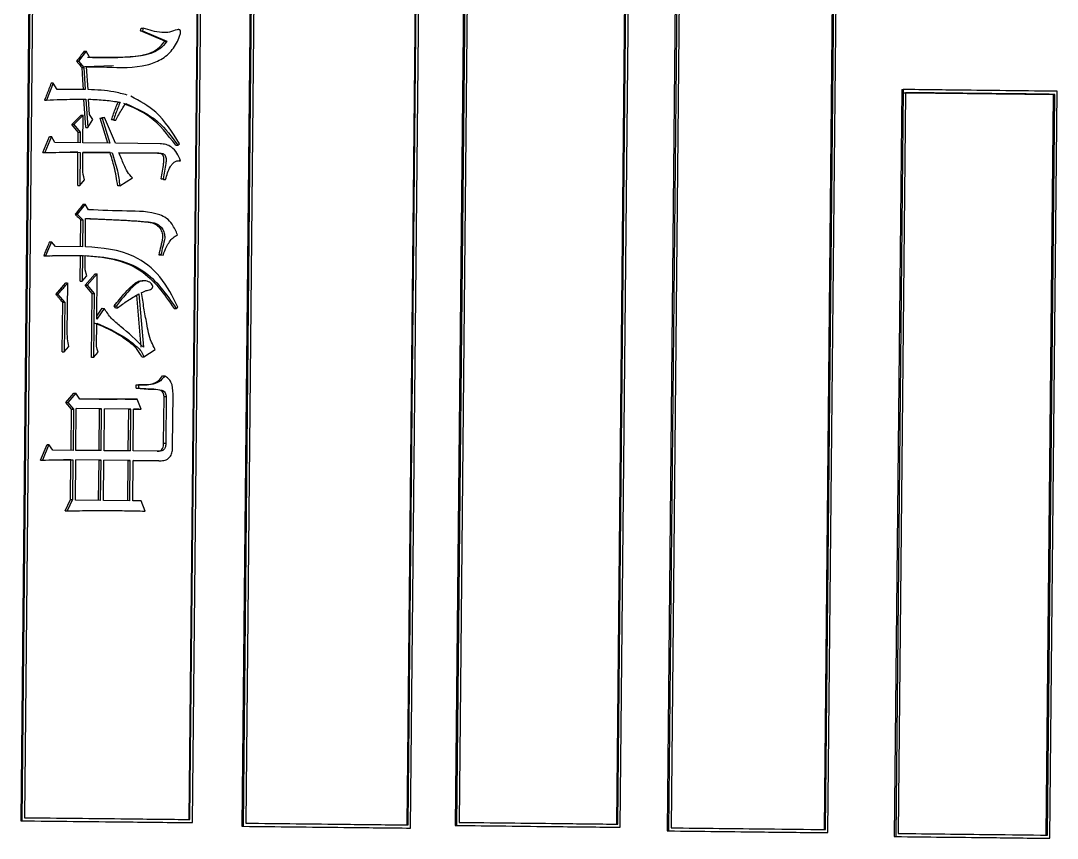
# Model space of a CAD drawing. Header units: millimetres. Extents: x 2448 to 4397, y 790 to 2168.
# Drawn here: x 3180.53 to 3195.5, y 997.45 to 1009.25 of the extents above; entities that cross this region are included whole.
import ezdxf

# ---------------------------------------------------------------- set-up
doc = ezdxf.new("R2010")
doc.units = ezdxf.units.MM

msp = doc.modelspace()

# ---------------------------------------------------------------- linework, layer by layer
at = {"color": 7, "linetype": 'Continuous', "lineweight": 25}
for p, q in [((3180.729, 1017.482), (3180.533, 997.698)), ((3180.743, 1017.482), (3180.547, 997.698)), ((3180.781, 1017.436), (3180.586, 997.743)), ((3183.156, 1017.411), (3182.961, 997.717)), ((3182.976, 997.717), (3183.171, 1017.411)), ((3183.014, 997.672), (3183.21, 1017.455)), ((3183.922, 1017.403), (3183.726, 997.619)), ((3183.939, 1017.403), (3183.743, 997.619)), ((3183.976, 1017.357), (3183.781, 997.663)), ((3186.161, 997.593), (3186.357, 1017.376)), ((3187.001, 1017.414), (3186.805, 997.631)), ((3187.02, 1017.414), (3186.824, 997.631)), ((3187.056, 1017.369), (3186.861, 997.675)), ((3189.188, 997.605), (3189.383, 1017.388)), ((3186.301, 1017.332), (3186.106, 997.638)), ((3186.124, 997.638), (3186.319, 1017.332)), ((3189.327, 1017.344), (3189.132, 997.65)), ((3189.152, 997.65), (3189.347, 1017.344)), ((3190.059, 1017.336), (3189.863, 997.552)), ((3190.08, 1017.336), (3189.884, 997.552)), ((3190.115, 1017.29), (3189.92, 997.597)), ((3192.324, 1017.266), (3192.129, 997.572)), ((3192.151, 997.572), (3192.346, 1017.266)), ((3192.186, 997.527), (3192.382, 1017.31)), ((3182.26, 1009.101), (3182.269, 1009.14)), ((3182.269, 1009.14), (3182.299, 1009.14)), ((3182.299, 1009.14), (3182.29, 1009.101)), ((3182.612, 1008.951), (3182.26, 1009.101)), ((3182.29, 1009.101), (3182.643, 1008.951)), ((3182.612, 1008.951), (3182.643, 1008.951)), ((3181.478, 1008.808), (3181.368, 1008.663)), ((3181.526, 1008.72), (3181.478, 1008.808)), ((3181.368, 1008.663), (3181.442, 1008.575)), ((3181.442, 1008.575), (3181.464, 1008.253)), ((3181.873, 1008.595), (3181.454, 1008.584)), ((3181.505, 1008.253), (3181.484, 1008.584)), ((3181, 1008.346), (3180.906, 1008.103)), ((3181.057, 1008.257), (3181, 1008.346)), ((3181.464, 1008.253), (3181.057, 1008.257)), ((3193.25, 1008.255), (3193.143, 997.471)), ((3193.272, 1008.255), (3193.165, 997.471)), ((3193.25, 1008.255), (3193.272, 1008.255)), ((3195.389, 997.446), (3195.496, 1008.23)), ((3180.878, 1008.103), (3180.906, 1008.103)), ((3181.471, 1007.708), (3181.442, 1008.117)), ((3181.471, 1008.117), (3181.5, 1007.707)), ((3181.526, 1007.892), (3181.512, 1008.116)), ((3181.937, 1008.073), (3181.895, 1008.078)), ((3193.307, 1008.209), (3193.201, 997.515)), ((3195.437, 1008.185), (3195.331, 997.491)), ((3195.356, 997.491), (3195.461, 1008.185)), ((3195.437, 1008.185), (3195.461, 1008.185)), ((3181.937, 1008.073), (3181.967, 1008.072)), ((3181.272, 1007.749), (3181.406, 1007.883)), ((3181.435, 1007.883), (3181.301, 1007.749)), ((3181.431, 1007.484), (3181.435, 1007.883)), ((3181.5, 1007.707), (3181.575, 1007.823)), ((3181.575, 1007.823), (3181.526, 1007.892)), ((3181.679, 1007.842), (3181.712, 1007.851)), ((3181.791, 1007.48), (3181.679, 1007.842)), ((3181.741, 1007.851), (3181.708, 1007.842)), ((3181.708, 1007.842), (3181.82, 1007.48)), ((3181.903, 1007.479), (3181.741, 1007.851)), ((3181.876, 1007.81), (3181.844, 1007.82)), ((3181.873, 1007.82), (3181.906, 1007.81)), ((3181.362, 1007.641), (3181.272, 1007.749)), ((3181.301, 1007.749), (3181.391, 1007.64)), ((3181.361, 1007.485), (3181.362, 1007.641)), ((3181.391, 1007.64), (3181.39, 1007.485)), ((3180.854, 1007.344), (3180.947, 1007.577)), ((3180.976, 1007.577), (3180.882, 1007.344)), ((3181.025, 1007.489), (3180.976, 1007.577)), ((3181.39, 1007.485), (3181.025, 1007.489)), ((3181.82, 1007.48), (3181.431, 1007.484)), ((3182.546, 1007.472), (3181.903, 1007.479)), ((3181.359, 1007.349), (3181.244, 1007.349)), ((3181.355, 1006.871), (3181.359, 1007.349)), ((3181.359, 1007.349), (3181.389, 1007.348)), ((3181.389, 1007.348), (3181.384, 1006.871)), ((3181.427, 1007.066), (3181.43, 1007.348)), ((3181.822, 1007.344), (3181.43, 1007.348)), ((3181.43, 1007.348), (3181.852, 1007.343)), ((3181.822, 1007.344), (3181.852, 1007.343)), ((3182.506, 1007.336), (3181.951, 1007.342)), ((3181.951, 1007.342), (3182.537, 1007.336)), ((3182.506, 1007.336), (3182.537, 1007.336)), ((3182.77, 1007.45), (3182.801, 1007.45)), ((3182.801, 1007.45), (3182.826, 1007.469)), ((3181.384, 1006.871), (3181.451, 1006.949)), ((3181.963, 1006.865), (3182.145, 1006.98)), ((3182.593, 1006.956), (3182.56, 1006.966)), ((3182.591, 1006.966), (3182.623, 1006.956)), ((3182.593, 1006.956), (3182.623, 1006.956)), ((3181.355, 1006.871), (3181.384, 1006.871)), ((3181.963, 1006.865), (3181.933, 1006.866)), ((3181.464, 1006.598), (3181.346, 1006.453)), ((3181.513, 1006.52), (3181.464, 1006.598)), ((3181.346, 1006.453), (3181.429, 1006.374)), ((3181.396, 1005.985), (3181.399, 1006.374)), ((3181.399, 1006.374), (3181.429, 1006.374)), ((3181.429, 1006.374), (3181.425, 1005.985)), ((3181.466, 1005.985), (3181.47, 1006.394)), ((3180.977, 1006.058), (3180.892, 1005.854)), ((3181.035, 1005.989), (3180.977, 1006.058)), ((3181.425, 1005.985), (3181.035, 1005.989)), ((3180.864, 1005.854), (3180.892, 1005.854)), ((3181.391, 1005.489), (3181.394, 1005.859)), ((3181.394, 1005.859), (3181.423, 1005.858)), ((3181.423, 1005.858), (3181.42, 1005.488)), ((3181.463, 1005.654), (3181.465, 1005.858)), ((3182.557, 1005.866), (3182.525, 1005.866)), ((3182.527, 1005.866), (3182.557, 1005.866)), ((3182.556, 1005.866), (3182.588, 1005.865)), ((3182.557, 1005.866), (3182.588, 1005.865)), ((3181.42, 1005.488), (3181.487, 1005.566)), ((3181.487, 1005.566), (3181.463, 1005.654)), ((3181.465, 1005.429), (3181.607, 1005.593)), ((3181.636, 1005.593), (3181.494, 1005.429)), ((3181.63, 1004.941), (3181.636, 1005.593)), ((3181.041, 1005.298), (3181.183, 1005.462)), ((3181.205, 1004.741), (3181.212, 1005.461)), ((3181.391, 1005.489), (3181.42, 1005.488)), ((3181.563, 1005.312), (3181.465, 1005.429)), ((3181.494, 1005.429), (3181.592, 1005.311)), ((3182.322, 1005.493), (3182.291, 1005.493)), ((3181.041, 1005.298), (3181.07, 1005.297)), ((3181.07, 1005.297), (3181.168, 1005.18)), ((3181.553, 1004.387), (3181.563, 1005.312)), ((3181.592, 1005.311), (3181.583, 1004.387)), ((3182.273, 1004.535), (3182.208, 1005.287)), ((3182.236, 1005.305), (3182.303, 1004.535)), ((3181.132, 1004.469), (3181.139, 1005.18)), ((3181.168, 1005.18), (3181.161, 1004.469)), ((3181.63, 1004.983), (3181.709, 1005.096)), ((3181.739, 1005.095), (3181.63, 1004.941)), ((3181.709, 1005.096), (3181.739, 1005.095)), ((3181.899, 1005.103), (3181.883, 1005.133)), ((3181.913, 1005.133), (3181.929, 1005.103)), ((3182.778, 1005.094), (3182.802, 1005.113)), ((3181.626, 1004.552), (3181.629, 1004.883)), ((3181.161, 1004.469), (3181.228, 1004.546)), ((3182.31, 1004.398), (3182.475, 1004.503)), ((3181.132, 1004.469), (3181.161, 1004.469)), ((3181.583, 1004.387), (3181.65, 1004.464)), ((3182.581, 1004.123), (3182.612, 1004.122)), ((3182.201, 1003.942), (3182.201, 1003.99)), ((3182.201, 1003.99), (3182.232, 1003.99)), ((3182.201, 1003.942), (3182.231, 1003.942)), ((3182.232, 1003.99), (3182.231, 1003.942)), ((3181.183, 1003.738), (3181.3, 1003.873)), ((3181.265, 1003.64), (3181.183, 1003.738)), ((3181.329, 1003.873), (3181.212, 1003.738)), ((3181.212, 1003.738), (3181.294, 1003.64)), ((3181.386, 1003.785), (3181.329, 1003.873)), ((3182.269, 1003.639), (3182.213, 1003.786)), ((3182.596, 1003.149), (3182.603, 1003.821)), ((3182.633, 1003.821), (3182.627, 1003.149)), ((3182.725, 1003.099), (3182.733, 1003.858)), ((3181.259, 1003.046), (3181.265, 1003.64)), ((3181.294, 1003.64), (3181.288, 1003.046)), ((3181.329, 1003.046), (3181.335, 1003.649)), ((3181.7, 1003.645), (3181.335, 1003.649)), ((3181.67, 1003.645), (3181.335, 1003.649)), ((3181.664, 1003.042), (3181.67, 1003.645)), ((3181.67, 1003.645), (3181.7, 1003.645)), ((3181.694, 1003.042), (3181.7, 1003.645)), ((3181.735, 1003.041), (3181.741, 1003.645)), ((3182.121, 1003.641), (3181.741, 1003.645)), ((3182.091, 1003.641), (3181.741, 1003.645)), ((3182.085, 1003.037), (3182.091, 1003.641)), ((3182.091, 1003.641), (3182.121, 1003.641)), ((3182.115, 1003.037), (3182.121, 1003.641)), ((3182.156, 1003.037), (3182.162, 1003.64)), ((3182.239, 1003.639), (3182.162, 1003.64)), ((3182.162, 1003.64), (3182.269, 1003.639)), ((3182.239, 1003.639), (3182.269, 1003.639)), ((3182.596, 1003.149), (3182.627, 1003.149)), ((3180.818, 1002.905), (3180.912, 1003.128)), ((3180.94, 1003.128), (3180.847, 1002.905)), ((3180.998, 1003.049), (3180.94, 1003.128)), ((3181.288, 1003.046), (3180.998, 1003.049)), ((3181.694, 1003.042), (3181.329, 1003.046)), ((3182.115, 1003.037), (3181.735, 1003.041)), ((3182.535, 1003.033), (3182.156, 1003.037)), ((3180.991, 1002.909), (3181.011, 1002.909)), ((3181.258, 1002.91), (3181.152, 1002.91)), ((3181.252, 1002.336), (3181.258, 1002.91)), ((3181.287, 1002.91), (3181.281, 1002.335)), ((3181.322, 1002.325), (3181.328, 1002.909)), ((3181.692, 1002.906), (3181.328, 1002.909)), ((3181.663, 1002.906), (3181.328, 1002.909)), ((3181.657, 1002.322), (3181.663, 1002.906)), ((3181.663, 1002.906), (3181.692, 1002.906)), ((3181.686, 1002.321), (3181.692, 1002.906)), ((3181.728, 1002.321), (3181.734, 1002.905)), ((3182.114, 1002.901), (3181.734, 1002.905)), ((3182.083, 1002.901), (3181.734, 1002.905)), ((3182.078, 1002.317), (3182.083, 1002.901)), ((3182.083, 1002.901), (3182.114, 1002.901)), ((3182.108, 1002.317), (3182.114, 1002.901)), ((3182.149, 1002.316), (3182.155, 1002.901)), ((3182.155, 1002.901), (3182.558, 1002.896)), ((3182.528, 1002.896), (3182.155, 1002.9)), ((3182.528, 1002.896), (3182.558, 1002.896)), ((3181.176, 1002.171), (3181.252, 1002.336)), ((3181.281, 1002.335), (3181.205, 1002.171)), ((3181.252, 1002.336), (3181.281, 1002.335)), ((3181.686, 1002.321), (3181.322, 1002.325)), ((3182.108, 1002.317), (3181.728, 1002.321)), ((3182.273, 1002.315), (3182.149, 1002.316)), ((3182.329, 1002.169), (3182.273, 1002.315)), ((3182.299, 1002.169), (3182.329, 1002.169)), ((3180.533, 997.698), (3182.998, 997.672)), ((3182.998, 997.672), (3183.014, 997.672)), ((3183.726, 997.619), (3186.143, 997.593)), ((3186.805, 997.631), (3189.167, 997.605)), ((3186.805, 997.631), (3186.824, 997.631)), ((3189.167, 997.605), (3189.188, 997.605)), ((3186.143, 997.593), (3186.161, 997.593)), ((3189.863, 997.552), (3192.164, 997.527)), ((3192.164, 997.527), (3192.186, 997.527)), ((3193.143, 997.471), (3195.365, 997.446)), ((3195.365, 997.446), (3195.389, 997.446))]:
    msp.add_line(p, q, dxfattribs=at)
at = {"color": 7, "linetype": 'Continuous', "lineweight": 25, "flags": 128}
for points in [[(3182.26, 1009.101), (3182.277, 1009.101), (3182.29, 1009.101)], [(3181.448, 1008.808), (3181.465, 1008.808), (3181.478, 1008.808)], [(3181.339, 1008.663), (3181.356, 1008.663), (3181.368, 1008.663)], [(3181.413, 1008.575), (3181.419, 1008.485), (3181.425, 1008.395), (3181.435, 1008.253)], [(3181.413, 1008.575), (3181.429, 1008.575), (3181.442, 1008.575)], [(3181, 1008.346), (3180.984, 1008.346), (3180.972, 1008.346)], [(3181.406, 1007.883), (3181.422, 1007.883), (3181.435, 1007.883)], [(3181.679, 1007.842), (3181.695, 1007.842), (3181.708, 1007.842)], [(3181.712, 1007.851), (3181.728, 1007.851), (3181.741, 1007.851)], [(3181.844, 1007.82), (3181.86, 1007.82), (3181.873, 1007.82)], [(3181.876, 1007.81), (3181.893, 1007.81), (3181.906, 1007.81)], [(3181.272, 1007.749), (3181.289, 1007.749), (3181.301, 1007.749)], [(3181.362, 1007.641), (3181.379, 1007.641), (3181.391, 1007.64)], [(3181.471, 1007.708), (3181.487, 1007.708), (3181.5, 1007.707)], [(3180.947, 1007.577), (3180.963, 1007.577), (3180.976, 1007.577)], [(3180.854, 1007.344), (3180.87, 1007.344), (3180.882, 1007.344)], [(3182.809, 1007.226), (3182.818, 1007.226), (3182.827, 1007.226), (3182.84, 1007.226)], [(3181.451, 1006.949), (3181.442, 1006.993), (3181.435, 1007.029), (3181.427, 1007.066)], [(3182.56, 1006.966), (3182.572, 1006.966), (3182.581, 1006.966), (3182.591, 1006.966)], [(3181.435, 1006.598), (3181.451, 1006.598), (3181.464, 1006.598)], [(3181.318, 1006.453), (3181.334, 1006.453), (3181.346, 1006.453)], [(3180.949, 1006.058), (3180.965, 1006.058), (3180.977, 1006.058)], [(3181.607, 1005.593), (3181.623, 1005.593), (3181.636, 1005.593)], [(3181.183, 1005.462), (3181.2, 1005.462), (3181.212, 1005.461)], [(3181.465, 1005.429), (3181.481, 1005.429), (3181.494, 1005.429)], [(3181.563, 1005.312), (3181.579, 1005.311), (3181.592, 1005.311)], [(3181.168, 1005.18), (3181.152, 1005.18), (3181.139, 1005.18)], [(3181.883, 1005.133), (3181.894, 1005.133), (3181.903, 1005.133), (3181.913, 1005.133)], [(3181.899, 1005.103), (3181.916, 1005.103), (3181.929, 1005.103)], [(3182.747, 1005.094), (3182.758, 1005.094), (3182.768, 1005.094), (3182.778, 1005.094)], [(3181.65, 1004.464), (3181.638, 1004.508), (3181.626, 1004.552)], [(3181.583, 1004.387), (3181.566, 1004.387), (3181.553, 1004.387)], [(3182.279, 1004.398), (3182.287, 1004.398), (3182.295, 1004.398), (3182.31, 1004.398)], [(3181.183, 1003.738), (3181.199, 1003.738), (3181.212, 1003.738)], [(3181.3, 1003.873), (3181.316, 1003.873), (3181.329, 1003.873)], [(3182.183, 1003.786), (3182.2, 1003.786), (3182.213, 1003.786)], [(3182.603, 1003.821), (3182.618, 1003.821), (3182.633, 1003.821)], [(3181.265, 1003.64), (3181.281, 1003.64), (3181.294, 1003.64)], [(3180.912, 1003.128), (3180.928, 1003.128), (3180.94, 1003.128)], [(3180.818, 1002.905), (3180.834, 1002.905), (3180.847, 1002.905)], [(3181.176, 1002.171), (3181.192, 1002.171), (3181.205, 1002.171)], [(3180.533, 997.698), (3180.541, 997.698), (3180.547, 997.698)], [(3183.726, 997.619), (3183.735, 997.619), (3183.743, 997.619)], [(3189.863, 997.552), (3189.875, 997.552), (3189.884, 997.552)], [(3193.143, 997.471), (3193.155, 997.471), (3193.165, 997.471)]]:
    msp.add_lwpolyline(points, dxfattribs=at)
at = {"color": 7, "linetype": 'Continuous', "lineweight": 25}
for points, knots in [([(3181.484, 1008.584), (3181.581, 1008.583), (3181.872, 1008.579), (3182.241, 1008.559), (3182.562, 1008.678), (3182.731, 1008.821), (3182.81, 1008.97), (3182.839, 1009.065), (3182.84, 1009.094), (3182.837, 1009.106), (3182.833, 1009.113), (3182.826, 1009.118), (3182.812, 1009.121), (3182.762, 1009.113), (3182.684, 1009.076), (3182.513, 1009.075), (3182.388, 1009.113), (3182.299, 1009.14)], [0, 0, 0, 0, 0.135842, 0.407887, 0.507258, 0.605791, 0.704384, 0.728235, 0.737085, 0.740971, 0.7449, 0.748296, 0.752624, 0.764537, 0.817613, 0.871305, 1, 1, 1, 1]), ([(3181.497, 1008.72), (3181.692, 1008.717), (3181.987, 1008.712), (3182.331, 1008.747), (3182.516, 1008.833), (3182.58, 1008.912), (3182.612, 1008.951)], [0, 0, 0, 0, 0.495535, 0.753533, 0.874999, 1, 1, 1, 1]), ([(3182.643, 1008.951), (3182.611, 1008.911), (3182.547, 1008.833), (3182.361, 1008.747), (3182.017, 1008.712), (3181.721, 1008.717), (3181.526, 1008.72)], [0, 0, 0, 0, 0.124929, 0.246378, 0.5044, 1, 1, 1, 1]), ([(3181.448, 1008.808), (3181.43, 1008.784), (3181.394, 1008.736), (3181.358, 1008.687), (3181.339, 1008.663)], [0, 0, 0, 0, 0.5, 1, 1, 1, 1]), ([(3181.339, 1008.663), (3181.349, 1008.652), (3181.366, 1008.631), (3181.39, 1008.602), (3181.405, 1008.584), (3181.413, 1008.575)], [0, 0, 0, 0, 0.382132, 0.691065, 1, 1, 1, 1]), ([(3180.972, 1008.346), (3180.961, 1008.318), (3180.94, 1008.264), (3180.909, 1008.183), (3180.888, 1008.13), (3180.878, 1008.103)], [0, 0, 0, 0, 0.343907, 0.671953, 1, 1, 1, 1]), ([(3182.071, 1008.175), (3182.007, 1008.192), (3181.883, 1008.224), (3181.693, 1008.247), (3181.568, 1008.251), (3181.505, 1008.253)], [0, 0, 0, 0, 0.34508, 0.671429, 1, 1, 1, 1]), ([(3195.496, 1008.23), (3195.276, 1008.232), (3194.835, 1008.237), (3194.095, 1008.245), (3193.571, 1008.251), (3193.272, 1008.255)], [0, 0, 0, 0, 0.3000963, 0.6001925, 1, 1, 1, 1]), ([(3180.906, 1008.103), (3180.973, 1008.106), (3181.101, 1008.111), (3181.289, 1008.115), (3181.41, 1008.116), (3181.471, 1008.117)], [0, 0, 0, 0, 0.354442, 0.677204, 1, 1, 1, 1]), ([(3181.512, 1008.116), (3181.553, 1008.114), (3181.634, 1008.11), (3181.786, 1008.1), (3181.896, 1008.083), (3181.967, 1008.072)], [0, 0, 0, 0, 0.2662054, 0.5324297, 1, 1, 1, 1]), ([(3182.826, 1007.469), (3182.723, 1007.636), (3182.542, 1007.929), (3182.25, 1008.089), (3182.124, 1008.158)], [0, 0, 0, 0, 0.567866, 1, 1, 1, 1]), ([(3193.284, 1008.209), (3193.689, 1008.205), (3194.413, 1008.197), (3195.124, 1008.189), (3195.437, 1008.185)], [0, 0, 0, 0, 0.559999, 1, 1, 1, 1]), ([(3195.461, 1008.185), (3195.241, 1008.188), (3194.801, 1008.193), (3194.083, 1008.201), (3193.583, 1008.206), (3193.307, 1008.209)], [0, 0, 0, 0, 0.309692, 0.619383, 1, 1, 1, 1]), ([(3181.844, 1007.82), (3181.853, 1007.849), (3181.873, 1007.905), (3181.904, 1007.989), (3181.926, 1008.045), (3181.937, 1008.073)], [0, 0, 0, 0, 0.332835, 0.666373, 1, 1, 1, 1]), ([(3181.967, 1008.072), (3181.956, 1008.044), (3181.934, 1007.989), (3181.903, 1007.905), (3181.883, 1007.848), (3181.873, 1007.82)], [0, 0, 0, 0, 0.336103, 0.668008, 1, 1, 1, 1]), ([(3181.906, 1007.81), (3181.919, 1007.837), (3181.947, 1007.893), (3181.995, 1007.973), (3182.031, 1008.026), (3182.049, 1008.052)], [0, 0, 0, 0, 0.31956, 0.659102, 1, 1, 1, 1]), ([(3182.77, 1007.45), (3182.654, 1007.602), (3182.449, 1007.87), (3182.149, 1007.997), (3182.019, 1008.052)], [0, 0, 0, 0, 0.567122, 1, 1, 1, 1]), ([(3182.049, 1008.052), (3182.214, 1007.978), (3182.514, 1007.843), (3182.712, 1007.572), (3182.801, 1007.45)], [0, 0, 0, 0, 0.551537, 1, 1, 1, 1]), ([(3180.882, 1007.344), (3180.951, 1007.346), (3181.07, 1007.349), (3181.239, 1007.349), (3181.339, 1007.349), (3181.389, 1007.348)], [0, 0, 0, 0, 0.408108, 0.704038, 1, 1, 1, 1]), ([(3181.933, 1006.866), (3181.919, 1006.957), (3181.893, 1007.119), (3181.844, 1007.275), (3181.822, 1007.344)], [0, 0, 0, 0, 0.560416, 1, 1, 1, 1]), ([(3181.852, 1007.343), (3181.88, 1007.256), (3181.93, 1007.1), (3181.953, 1006.937), (3181.963, 1006.865)], [0, 0, 0, 0, 0.559382, 1, 1, 1, 1]), ([(3182.145, 1006.98), (3182.12, 1007.008), (3182.069, 1007.064), (3182.012, 1007.192), (3181.974, 1007.285), (3181.951, 1007.342)], [0, 0, 0, 0, 0.272712, 0.554125, 1, 1, 1, 1]), ([(3182.56, 1006.966), (3182.573, 1007.04), (3182.589, 1007.133), (3182.603, 1007.244), (3182.596, 1007.303), (3182.552, 1007.335), (3182.521, 1007.336), (3182.506, 1007.337)], [0, 0, 0, 0, 0.5133176, 0.6487125, 0.7773871, 0.8892981, 1, 1, 1, 1]), ([(3182.537, 1007.336), (3182.552, 1007.336), (3182.583, 1007.335), (3182.626, 1007.303), (3182.634, 1007.244), (3182.619, 1007.133), (3182.603, 1007.04), (3182.591, 1006.966)], [0, 0, 0, 0, 0.110823, 0.222804, 0.351454, 0.486812, 1, 1, 1, 1]), ([(3182.84, 1007.226), (3182.824, 1007.264), (3182.793, 1007.339), (3182.718, 1007.421), (3182.632, 1007.466), (3182.574, 1007.47), (3182.546, 1007.472)], [0, 0, 0, 0, 0.291564, 0.573559, 0.788281, 1, 1, 1, 1]), ([(3182.623, 1006.956), (3182.642, 1007.02), (3182.665, 1007.101), (3182.721, 1007.183), (3182.757, 1007.214), (3182.798, 1007.231), (3182.826, 1007.228), (3182.84, 1007.226)], [0, 0, 0, 0, 0.515011, 0.646335, 0.77405, 0.887682, 1, 1, 1, 1]), ([(3181.435, 1006.598), (3181.415, 1006.574), (3181.376, 1006.526), (3181.337, 1006.477), (3181.318, 1006.453)], [0, 0, 0, 0, 0.5, 1, 1, 1, 1]), ([(3181.318, 1006.453), (3181.328, 1006.443), (3181.347, 1006.425), (3181.374, 1006.399), (3181.391, 1006.383), (3181.399, 1006.374)], [0, 0, 0, 0, 0.384344, 0.692172, 1, 1, 1, 1]), ([(3182.797, 1006.155), (3182.773, 1006.209), (3182.735, 1006.299), (3182.643, 1006.401), (3182.425, 1006.499), (3182.038, 1006.496), (3181.696, 1006.511), (3181.513, 1006.519)], [0, 0, 0, 0, 0.117606, 0.196085, 0.274524, 0.61078, 1, 1, 1, 1]), ([(3181.47, 1006.394), (3181.562, 1006.39), (3181.793, 1006.381), (3182.086, 1006.368), (3182.324, 1006.347), (3182.447, 1006.339), (3182.526, 1006.304), (3182.577, 1006.251), (3182.607, 1006.185), (3182.616, 1006.095), (3182.581, 1005.991), (3182.565, 1005.908), (3182.557, 1005.866)], [0, 0, 0, 0, 0.1819739, 0.4597704, 0.5846587, 0.6578713, 0.7051915, 0.7527555, 0.7969168, 0.8399278, 0.919986, 1, 1, 1, 1]), ([(3181.47, 1006.392), (3181.552, 1006.389), (3181.773, 1006.38), (3182.057, 1006.368), (3182.293, 1006.347), (3182.417, 1006.339), (3182.496, 1006.304), (3182.547, 1006.251), (3182.577, 1006.185), (3182.585, 1006.095), (3182.55, 1005.991), (3182.534, 1005.908), (3182.527, 1005.866)], [0, 0, 0, 0, 0.1660375, 0.4491013, 0.5762608, 0.6508783, 0.6991013, 0.7475712, 0.7926118, 0.8365407, 0.9182914, 1, 1, 1, 1]), ([(3182.588, 1005.865), (3182.603, 1005.906), (3182.628, 1005.973), (3182.678, 1006.056), (3182.728, 1006.119), (3182.774, 1006.143), (3182.796, 1006.155)], [0, 0, 0, 0, 0.348461, 0.570859, 0.788787, 1, 1, 1, 1]), ([(3180.949, 1006.058), (3180.938, 1006.031), (3180.918, 1005.983), (3180.889, 1005.915), (3180.872, 1005.875), (3180.864, 1005.854)], [0, 0, 0, 0, 0.404759, 0.702379, 1, 1, 1, 1]), ([(3182.802, 1005.113), (3182.725, 1005.266), (3182.574, 1005.565), (3182.111, 1005.936), (3181.709, 1005.966), (3181.466, 1005.985)], [0, 0, 0, 0, 0.292057, 0.572134, 1, 1, 1, 1]), ([(3180.892, 1005.854), (3180.982, 1005.857), (3181.115, 1005.86), (3181.292, 1005.86), (3181.38, 1005.859), (3181.423, 1005.858)], [0, 0, 0, 0, 0.505841, 0.752909, 1, 1, 1, 1]), ([(3180.976, 1005.856), (3180.978, 1005.856), (3180.98, 1005.856), (3181.029, 1005.857), (3181.13, 1005.859), (3181.23, 1005.859), (3181.286, 1005.859), (3181.333, 1005.859), (3181.361, 1005.859), (3181.371, 1005.859), (3181.374, 1005.859), (3181.374, 1005.859), (3181.374, 1005.859)], [0, 0, 0, 0, 0.033442, 0.053558, 0.495673, 0.609811, 0.745099, 0.877349, 0.941655, 0.955022, 0.968851, 1, 1, 1, 1]), ([(3181.436, 1005.858), (3181.579, 1005.848), (3181.866, 1005.827), (3182.373, 1005.631), (3182.603, 1005.3), (3182.747, 1005.094)], [0, 0, 0, 0, 0.27388, 0.549884, 1, 1, 1, 1]), ([(3181.465, 1005.858), (3181.608, 1005.848), (3181.895, 1005.827), (3182.403, 1005.631), (3182.634, 1005.3), (3182.778, 1005.094)], [0, 0, 0, 0, 0.273979, 0.550039, 1, 1, 1, 1]), ([(3181.07, 1005.297), (3181.089, 1005.32), (3181.122, 1005.358), (3181.17, 1005.413), (3181.198, 1005.445), (3181.212, 1005.461)], [0, 0, 0, 0, 0.404354, 0.702177, 1, 1, 1, 1]), ([(3181.883, 1005.133), (3181.907, 1005.163), (3181.989, 1005.265), (3182.094, 1005.383), (3182.197, 1005.472), (3182.251, 1005.495), (3182.28, 1005.491), (3182.291, 1005.49)], [0, 0, 0, 0, 0.206797, 0.692202, 0.841743, 0.939618, 1, 1, 1, 1]), ([(3182.278, 1005.324), (3182.29, 1005.329), (3182.316, 1005.339), (3182.353, 1005.356), (3182.39, 1005.361), (3182.415, 1005.373), (3182.43, 1005.387), (3182.437, 1005.398), (3182.439, 1005.409), (3182.437, 1005.422), (3182.429, 1005.44), (3182.409, 1005.462), (3182.378, 1005.484), (3182.329, 1005.495), (3182.269, 1005.494), (3182.16, 1005.425), (3182.047, 1005.298), (3181.954, 1005.183), (3181.913, 1005.133)], [0, 0, 0, 0, 0.044288, 0.093844, 0.135122, 0.16989, 0.187175, 0.201219, 0.211942, 0.222676, 0.240534, 0.276991, 0.318543, 0.366112, 0.444904, 0.514472, 0.788025, 1, 1, 1, 1]), ([(3181.041, 1005.298), (3181.05, 1005.286), (3181.069, 1005.264), (3181.102, 1005.225), (3181.125, 1005.196), (3181.139, 1005.18)], [0, 0, 0, 0, 0.286598, 0.573197, 1, 1, 1, 1]), ([(3181.929, 1005.103), (3181.977, 1005.138), (3182.05, 1005.191), (3182.154, 1005.256), (3182.209, 1005.288), (3182.236, 1005.305)], [0, 0, 0, 0, 0.479605, 0.73971, 1, 1, 1, 1]), ([(3182.475, 1004.503), (3182.456, 1004.538), (3182.392, 1004.654), (3182.355, 1004.862), (3182.31, 1005.1), (3182.289, 1005.249), (3182.278, 1005.324)], [0, 0, 0, 0, 0.141746, 0.46978, 0.734732, 1, 1, 1, 1]), ([(3182.303, 1004.535), (3182.197, 1004.638), (3182.049, 1004.782), (3181.836, 1004.944), (3181.771, 1005.045), (3181.739, 1005.095)], [0, 0, 0, 0, 0.5584461, 0.7773855, 1, 1, 1, 1]), ([(3182.279, 1004.398), (3182.257, 1004.44), (3182.211, 1004.523), (3182.082, 1004.622), (3181.889, 1004.76), (3181.712, 1004.835), (3181.6, 1004.883)], [0, 0, 0, 0, 0.161555, 0.320025, 0.566473, 1, 1, 1, 1]), ([(3181.629, 1004.883), (3181.772, 1004.818), (3181.978, 1004.726), (3182.181, 1004.57), (3182.274, 1004.479), (3182.298, 1004.426), (3182.31, 1004.398)], [0, 0, 0, 0, 0.552516, 0.800085, 0.899047, 1, 1, 1, 1]), ([(3181.228, 1004.546), (3181.22, 1004.582), (3181.206, 1004.646), (3181.205, 1004.712), (3181.205, 1004.741)], [0, 0, 0, 0, 0.558776, 1, 1, 1, 1]), ([(3182.612, 1004.122), (3182.585, 1004.088), (3182.534, 1004.022), (3182.391, 1003.99), (3182.292, 1003.99), (3182.232, 1003.99)], [0, 0, 0, 0, 0.288496, 0.565526, 1, 1, 1, 1]), ([(3182.233, 1003.993), (3182.3, 1003.991), (3182.398, 1003.987), (3182.522, 1004.042), (3182.561, 1004.096), (3182.581, 1004.123)], [0, 0, 0, 0, 0.515569, 0.753022, 1, 1, 1, 1]), ([(3182.733, 1003.858), (3182.73, 1003.92), (3182.727, 1004.004), (3182.664, 1004.087), (3182.629, 1004.111), (3182.612, 1004.122)], [0, 0, 0, 0, 0.570964, 0.788299, 1, 1, 1, 1]), ([(3182.603, 1003.821), (3182.6, 1003.84), (3182.595, 1003.87), (3182.568, 1003.901), (3182.514, 1003.928), (3182.387, 1003.926), (3182.275, 1003.936), (3182.201, 1003.942)], [0, 0, 0, 0, 0.118554, 0.185757, 0.251046, 0.50765, 1, 1, 1, 1]), ([(3182.231, 1003.942), (3182.305, 1003.935), (3182.418, 1003.926), (3182.544, 1003.928), (3182.599, 1003.901), (3182.626, 1003.87), (3182.63, 1003.84), (3182.633, 1003.821)], [0, 0, 0, 0, 0.492457, 0.749115, 0.8144, 0.881569, 1, 1, 1, 1]), ([(3182.213, 1003.786), (3182.103, 1003.784), (3181.91, 1003.781), (3181.635, 1003.782), (3181.469, 1003.784), (3181.386, 1003.785)], [0, 0, 0, 0, 0.399977, 0.699974, 1, 1, 1, 1]), ([(3182.076, 1003.785), (3182.076, 1003.785), (3182.076, 1003.785), (3182.075, 1003.785), (3182.072, 1003.785), (3181.968, 1003.783), (3181.814, 1003.782), (3181.634, 1003.783), (3181.534, 1003.783), (3181.478, 1003.784), (3181.45, 1003.784), (3181.439, 1003.784), (3181.433, 1003.784), (3181.429, 1003.784)], [0, 0, 0, 0, 0.000318, 0.001271, 0.00376, 0.023744, 0.465785, 0.683538, 0.826951, 0.911626, 0.946099, 0.963867, 1, 1, 1, 1]), ([(3182.041, 1003.784), (3182.059, 1003.785), (3182.106, 1003.785), (3182.153, 1003.786), (3182.183, 1003.786)], [0, 0, 0, 0, 0.3752241, 1, 1, 1, 1]), ([(3182.504, 1003.033), (3182.514, 1003.033), (3182.533, 1003.034), (3182.561, 1003.047), (3182.592, 1003.083), (3182.594, 1003.122), (3182.596, 1003.149)], [0, 0, 0, 0, 0.177169, 0.356726, 0.54295, 1, 1, 1, 1]), ([(3182.627, 1003.149), (3182.626, 1003.132), (3182.624, 1003.099), (3182.604, 1003.056), (3182.569, 1003.034), (3182.546, 1003.033), (3182.535, 1003.033)], [0, 0, 0, 0, 0.294071, 0.578452, 0.791381, 1, 1, 1, 1]), ([(3182.558, 1002.896), (3182.584, 1002.898), (3182.637, 1002.901), (3182.698, 1002.956), (3182.722, 1003.028), (3182.724, 1003.075), (3182.725, 1003.099)], [0, 0, 0, 0, 0.265821, 0.539796, 0.768083, 1, 1, 1, 1]), ([(3180.847, 1002.905), (3180.907, 1002.907), (3181.01, 1002.91), (3181.157, 1002.911), (3181.243, 1002.91), (3181.287, 1002.91)], [0, 0, 0, 0, 0.409367, 0.704665, 1, 1, 1, 1]), ([(3181.205, 1002.171), (3181.264, 1002.172), (3181.441, 1002.176), (3181.717, 1002.179), (3182.033, 1002.175), (3182.23, 1002.171), (3182.329, 1002.169)], [0, 0, 0, 0, 0.15718, 0.471558, 0.735761, 1, 1, 1, 1]), ([(3180.547, 997.698), (3180.795, 997.695), (3181.292, 997.69), (3182.115, 997.681), (3182.687, 997.675), (3183.014, 997.672)], [0, 0, 0, 0, 0.300096, 0.600192, 1, 1, 1, 1]), ([(3180.586, 997.743), (3180.834, 997.74), (3181.33, 997.735), (3182.128, 997.726), (3182.675, 997.72), (3182.976, 997.717)], [0, 0, 0, 0, 0.309678, 0.619356, 1, 1, 1, 1]), ([(3183.743, 997.619), (3183.986, 997.616), (3184.473, 997.611), (3185.28, 997.602), (3185.841, 997.596), (3186.161, 997.593)], [0, 0, 0, 0, 0.300096, 0.600192, 1, 1, 1, 1]), ([(3183.781, 997.663), (3184.024, 997.661), (3184.511, 997.656), (3185.293, 997.647), (3185.829, 997.641), (3186.124, 997.638)], [0, 0, 0, 0, 0.309678, 0.619356, 1, 1, 1, 1]), ([(3186.824, 997.631), (3187.062, 997.628), (3187.538, 997.623), (3188.327, 997.614), (3188.875, 997.608), (3189.188, 997.605)], [0, 0, 0, 0, 0.300096, 0.600192, 1, 1, 1, 1]), ([(3186.861, 997.675), (3187.099, 997.673), (3187.576, 997.667), (3188.34, 997.659), (3188.863, 997.653), (3189.152, 997.65)], [0, 0, 0, 0, 0.3096779, 0.6193558, 1, 1, 1, 1]), ([(3189.884, 997.552), (3190.116, 997.55), (3190.581, 997.544), (3191.349, 997.536), (3191.881, 997.53), (3192.186, 997.527)], [0, 0, 0, 0, 0.300096, 0.600192, 1, 1, 1, 1]), ([(3189.92, 997.597), (3190.152, 997.594), (3190.617, 997.589), (3191.361, 997.581), (3191.87, 997.575), (3192.151, 997.572)], [0, 0, 0, 0, 0.309678, 0.619356, 1, 1, 1, 1]), ([(3193.165, 997.471), (3193.39, 997.468), (3193.839, 997.463), (3194.582, 997.455), (3195.096, 997.449), (3195.389, 997.446)], [0, 0, 0, 0, 0.300096, 0.600192, 1, 1, 1, 1]), ([(3193.201, 997.515), (3193.425, 997.513), (3193.874, 997.508), (3194.593, 997.5), (3195.085, 997.494), (3195.356, 997.491)], [0, 0, 0, 0, 0.309691, 0.619383, 1, 1, 1, 1])]:
    msp.add_open_spline(points, degree=3, knots=knots, dxfattribs=at)

doc.saveas('drawing.dxf')
